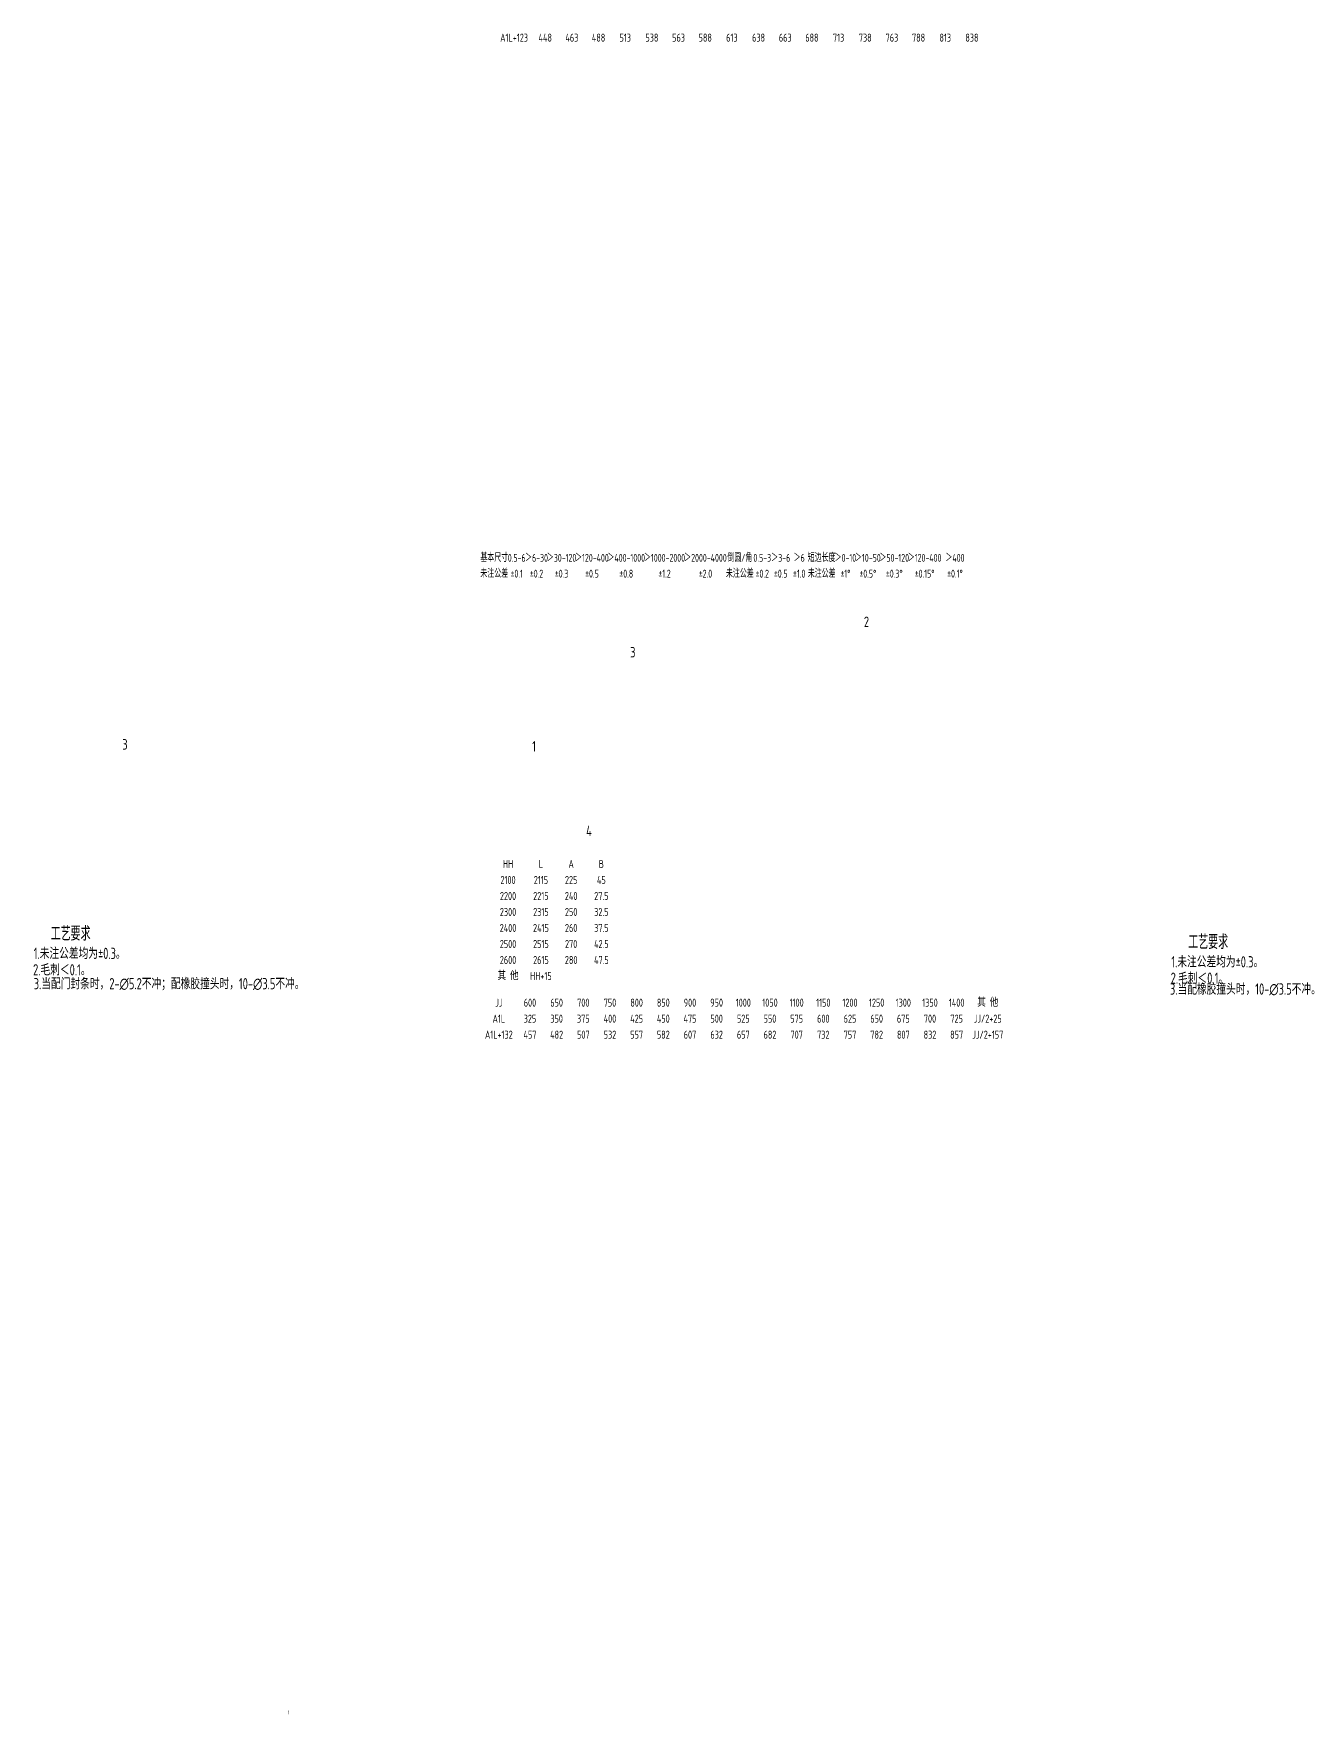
# Model space of a CAD drawing. Header units: inches. Extents: x 14216 to 120088, y -27128 to 23559.
# Drawn here: x 21450 to 25729, y 6487 to 12158 of the extents above; entities that cross this region are included whole.
import ezdxf
from ezdxf.enums import TextEntityAlignment as Align

# ---------------------------------------------------------------- set-up
doc = ezdxf.new("R2010")
doc.units = ezdxf.units.IN
doc.header["$LTSCALE"] = 0.3
doc.header["$MEASUREMENT"] = 0
for name, color, linetype in [('1粗实线', 4, 'Continuous'), ('2', 2, 'Continuous'), ('2细实线', 2, 'Continuous'), ('7', 4, 'Continuous')]:
    doc.layers.add(name, color=color, linetype=linetype)
doc.layers.add('粗实线', color=7, linetype='Continuous', lineweight=30)
doc.styles.add('HZ', font='isocp2.shx', dxfattribs={"width": 0.7, "bigfont": 'hztxt.shx'})

msp = doc.modelspace()

# ---------------------------------------------------------------- texts
at = {"layer": '1粗实线', "color": 4, "style": 'HZ', "width": 0.8}
for s, p in [('2', (24252.1, 10155.9)), ('3', (23463.3, 10053.2)), ('3', (21749.4, 9742.4)), ('1', (23132.7, 9735.8)), ('4', (23314.7, 9450.6))]:
    msp.add_text(s, height=35.6, dxfattribs=at).set_placement(p)
at = {"layer": '2', "style": 'HZ', "width": 0.8}
for s, p in [('HH', (23051.2, 9356.7)), ('L', (23162.2, 9356.7)), ('A', (23264.2, 9356.7)), ('B', (23366.2, 9356.7)), ('2100', (23051.2, 9302.7)), ('2115', (23162.2, 9302.7)), ('225', (23264.2, 9302.7)), ('45', (23366.2, 9302.7)), ('2200', (23051.2, 9248.7)), ('2215', (23162.2, 9248.7)), ('240', (23264.2, 9248.7)), ('27.5', (23366.2, 9248.7)), ('2300', (23051.2, 9194.7)), ('2315', (23162.2, 9194.7)), ('250', (23264.2, 9194.7)), ('32.5', (23366.2, 9194.7)), ('2400', (23051.2, 9140.7)), ('2415', (23162.2, 9140.7)), ('260', (23264.2, 9140.7)), ('37.5', (23366.2, 9140.7)), ('2500', (23051.2, 9086.7)), ('2515', (23162.2, 9086.7)), ('270', (23264.2, 9086.7)), ('42.5', (23366.2, 9086.7)), ('2600', (23051.2, 9032.7)), ('2615', (23162.2, 9032.7)), ('280', (23264.2, 9032.7)), ('47.5', (23366.2, 9032.7)), ('其 他', (23051.2, 8978.7)), ('HH+15', (23162.2, 8978.7))]:
    msp.add_text(s, height=27, dxfattribs=at).set_placement(p, align=Align.MIDDLE_CENTER)
at = {"layer": '2', "color": 6, "style": 'HZ', "width": 0.75}
for s, p in [('1.未注公差均为±0.3。', (21450.4, 9036)), ('2.毛刺＜0.1。', (21448.3, 8980.6)), ('1.未注公差均为±0.3。', (25289.5, 9007.6)), ('2.毛刺＜0.1。', (25287.3, 8952.2))]:
    msp.add_text(s, height=38, dxfattribs=at).set_placement(p)
for s, p in [('3.当配门封条时，2-∅5.2不冲；配橡胶撞头时，10-∅3.5不冲。', (21450.5, 8922.4)), ('3.当配橡胶撞头时，10-∅3.5不冲。', (25285, 8904.3))]:
    msp.add_text(s, height=38, dxfattribs=at).set_placement(p, align=Align.BOTTOM_LEFT)
at = {"layer": '2细实线', "style": 'HZ', "width": 0.8}
for s, p in [('A1L+123', (23071.7, 12144.6)), ('448', (23176.7, 12144.6)), ('463', (23266.7, 12144.6)), ('488', (23356.7, 12144.6)), ('513', (23446.7, 12144.6)), ('538', (23536.7, 12144.6)), ('563', (23626.7, 12144.6)), ('588', (23716.7, 12144.6)), ('613', (23806.7, 12144.6)), ('638', (23896.7, 12144.6)), ('663', (23986.7, 12144.6)), ('688', (24076.7, 12144.6)), ('713', (24166.7, 12144.6)), ('738', (24256.7, 12144.6)), ('763', (24346.7, 12144.6)), ('788', (24436.7, 12144.6)), ('813', (24526.7, 12144.6)), ('838', (24616.7, 12144.6)), ('其 他', (24670.2, 8888.7)), ('A1L', (23020.2, 8834.7)), ('JJ', (23020.2, 8888.7)), ('325', (23125.2, 8834.7)), ('600', (23125.2, 8888.7)), ('350', (23215.2, 8834.7)), ('650', (23215.2, 8888.7)), ('375', (23305.2, 8834.7)), ('700', (23305.2, 8888.7)), ('400', (23395.2, 8834.7)), ('750', (23395.2, 8888.7)), ('425', (23485.2, 8834.7)), ('800', (23485.2, 8888.7)), ('450', (23575.2, 8834.7)), ('850', (23575.2, 8888.7)), ('475', (23665.2, 8834.7)), ('900', (23665.2, 8888.7)), ('950', (23755.2, 8888.7)), ('500', (23755.2, 8834.7)), ('1000', (23845.2, 8888.7)), ('525', (23845.2, 8834.7)), ('1050', (23935.2, 8888.7)), ('550', (23935.2, 8834.7)), ('1100', (24025.2, 8888.7)), ('575', (24025.2, 8834.7)), ('1150', (24115.2, 8888.7)), ('600', (24115.2, 8834.7)), ('1200', (24205.2, 8888.7)), ('625', (24205.2, 8834.7)), ('1250', (24295.2, 8888.7)), ('650', (24295.2, 8834.7)), ('1300', (24385.2, 8888.7)), ('675', (24385.2, 8834.7)), ('1350', (24475.2, 8888.7)), ('700', (24475.2, 8834.7)), ('1400', (24565.2, 8888.7)), ('725', (24565.2, 8834.7)), ('JJ/2+25', (24670.2, 8834.7)), ('A1L+132', (23020.2, 8780.7)), ('457', (23125.2, 8780.7)), ('482', (23215.2, 8780.7)), ('507', (23305.2, 8780.7)), ('532', (23395.2, 8780.7)), ('557', (23485.2, 8780.7)), ('582', (23575.2, 8780.7)), ('607', (23665.2, 8780.7)), ('632', (23755.2, 8780.7)), ('657', (23845.2, 8780.7)), ('682', (23935.2, 8780.7)), ('707', (24025.2, 8780.7)), ('732', (24115.2, 8780.7)), ('757', (24205.2, 8780.7)), ('782', (24295.2, 8780.7)), ('807', (24385.2, 8780.7)), ('832', (24475.2, 8780.7)), ('857', (24565.2, 8780.7)), ('JJ/2+157', (24670.2, 8780.7))]:
    msp.add_text(s, height=27, dxfattribs=at).set_placement(p, align=Align.MIDDLE_CENTER)
at = {"layer": '2细实线', "linetype": 'ByBlock', "style": 'HZ', "width": 0.65}
for s, p in [('基本尺寸', (23004.7, 10389.5)), ('0.5-6', (23080.5, 10389.5)), ('＞6-30', (23147.3, 10389.5)), ('＞30-120', (23231.9, 10389.5)), ('＞120-400', (23334.4, 10389.5)), ('＞400-1000', (23450.2, 10389.5)), ('＞1000-2000', (23579.4, 10389.5)), ('＞2000-4000', (23717.5, 10389.5)), ('倒圆/角', (23833.4, 10389.5)), ('0.5-3', (23909.1, 10389.5)), ('＞3-6', (23971.5, 10389.5)), ('＞6', (24033.8, 10389.5)), ('短边长度', (24109.6, 10389.5)), ('＞0-10', (24189.8, 10389.5)), ('＞10-50', (24265.5, 10389.5)), ('＞50-120', (24354.6, 10389.5)), ('＞120-400', (24457.1, 10389.5)), ('＞400', (24559.5, 10389.5)), ('未注公差', (23004.7, 10336.1)), ('%%p0.1', (23080.5, 10336.1)), ('%%p0.2', (23147.3, 10336.1)), ('%%p0.3', (23231.9, 10336.1)), ('%%p0.5', (23334.4, 10336.1)), ('%%p0.8', (23450.2, 10336.1)), ('%%p1.2', (23579.4, 10336.1)), ('%%p2.0', (23717.5, 10336.1)), ('未注公差', (23833.4, 10336.1)), ('%%p0.2', (23909.1, 10336.1)), ('%%p0.5', (23971.5, 10336.1)), ('%%p1.0', (24033.8, 10336.1)), ('未注公差', (24109.6, 10336.1)), ('%%p1%%d', (24189.8, 10336.1)), ('%%p0.5%%d', (24265.5, 10336.1)), ('%%p0.3%%d', (24354.6, 10336.1)), ('%%p0.15%%d', (24457.1, 10336.1)), ('%%p0.1%%d', (24559.5, 10336.1))]:
    msp.add_text(s, height=26.73, dxfattribs=at).set_placement(p, align=Align.MIDDLE_CENTER)
at = {"layer": '7', "style": 'HZ', "width": 0.7}
msp.add_text('1', height=13.5, dxfattribs=at).set_placement((22307.6, 6487.3))
at = {"layer": '粗实线', "color": 3, "linetype": 'Continuous', "lineweight": -3, "style": 'HZ', "width": 0.7}
for p in [(21507.8, 9097.9), (25346.9, 9069.5)]:
    msp.add_text('工艺要求', height=48, dxfattribs=at).set_placement(p)

doc.saveas('drawing.dxf')
